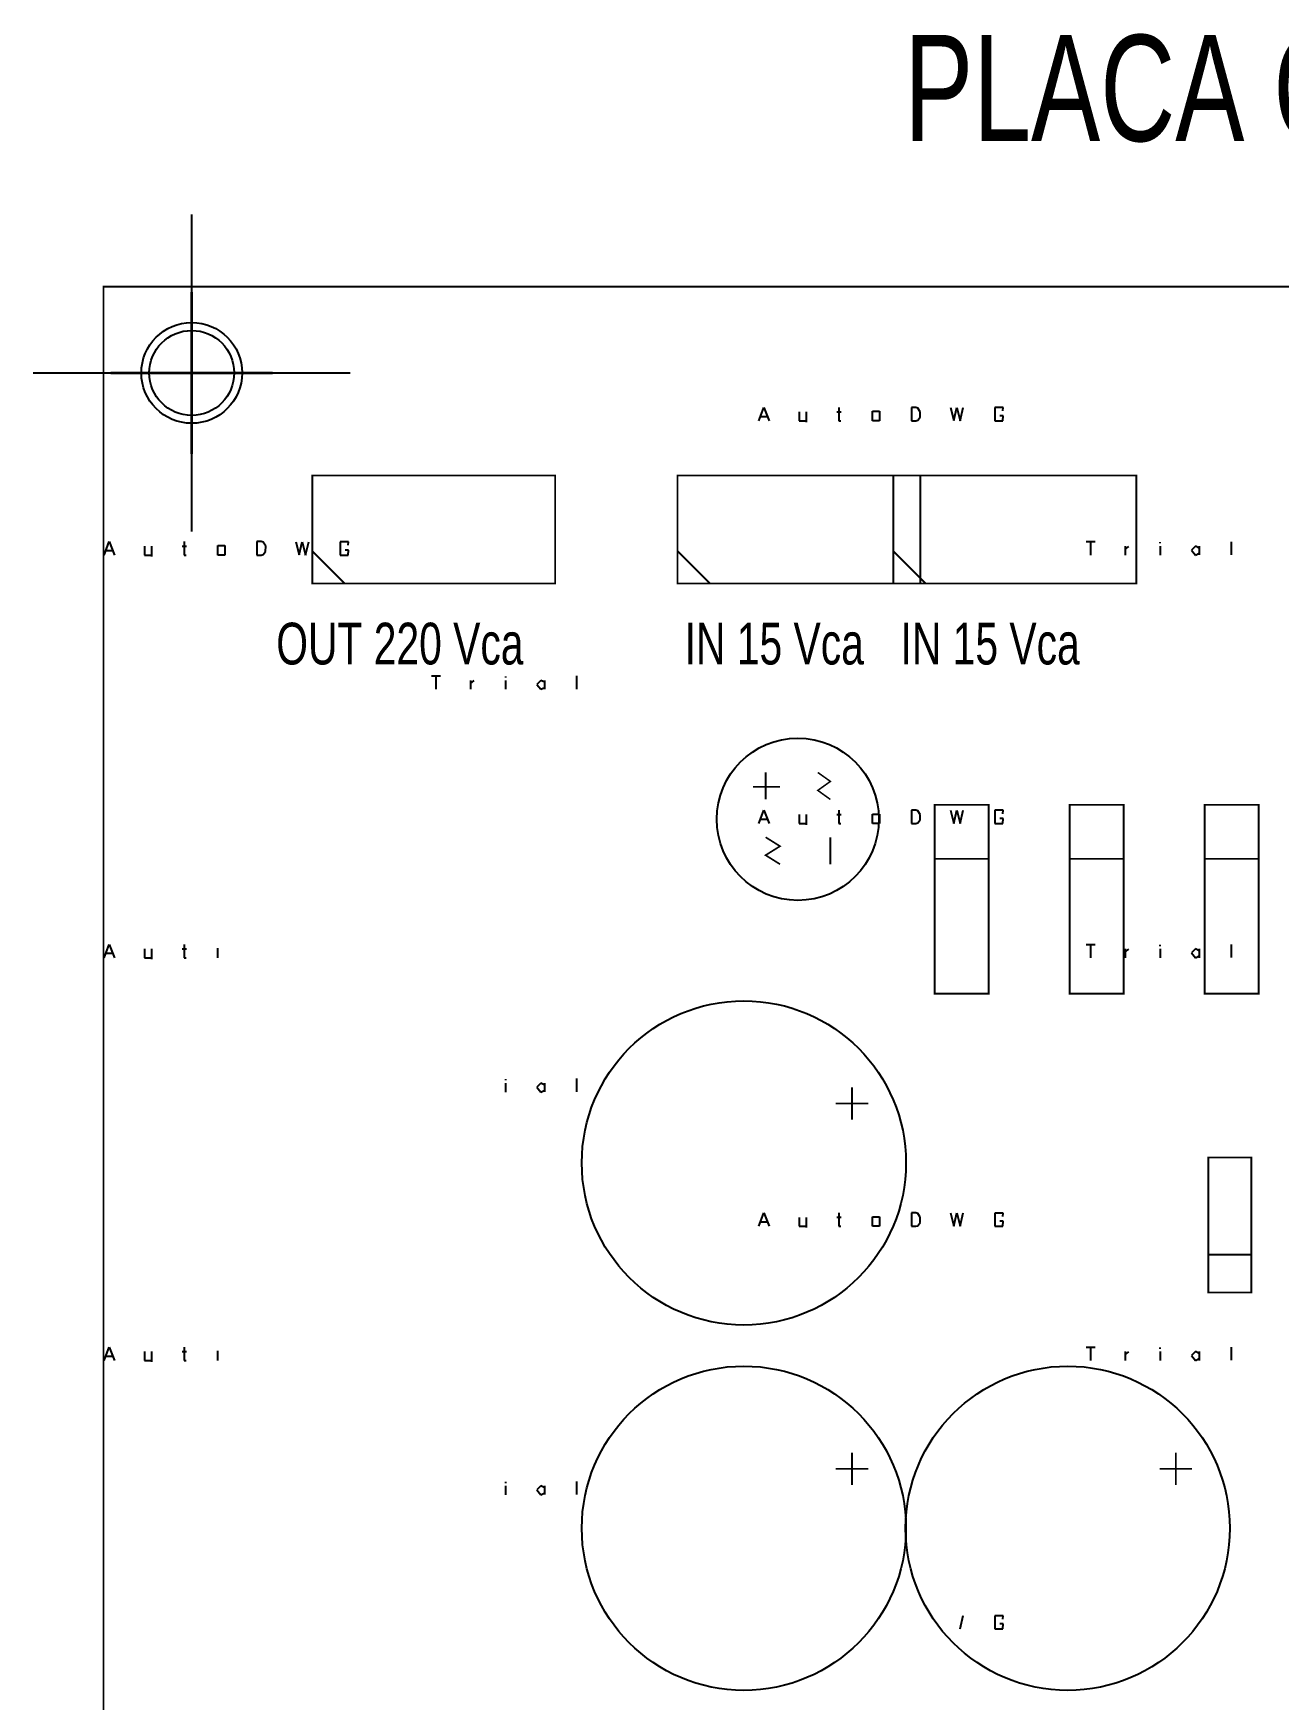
# Model space of a CAD drawing. Header units: millimetres. Extents: x 690 to 2444, y 537 to 1412.
# Drawn here: x 1619.5 to 1678.2, y 665 to 743.4 of the extents above; entities that cross this region are included whole.
import ezdxf

# ---------------------------------------------------------------- set-up
doc = ezdxf.new("R2010")
doc.units = ezdxf.units.MM
doc.linetypes.add('atContinuous2', pattern=[0])
doc.layers.add('at_Entity', color=7, linetype='Continuous')
doc.styles.add('Style1', font='arial.ttf', dxfattribs={"height": 0.2})

msp = doc.modelspace()

# ---------------------------------------------------------------- linework, layer by layer
at = {"color": 6}
for p, q in [((1627.002, 719.981), (1627.002, 734.897)), ((1619.544, 727.439), (1634.46, 727.439))]:
    msp.add_line(p, q, dxfattribs=at)
at = {"color": 28, "true_color": 0x0a0a0a}
for p, q in [((1653.707, 725.185), (1653.948, 725.818)), ((1653.948, 725.818), (1654.189, 725.185)), ((1657.467, 725.817), (1657.467, 725.185)), ((1660.9, 725.817), (1660.898, 725.185)), ((1661.107, 725.82), (1660.9, 725.817)), ((1661.201, 725.785), (1661.107, 725.82)), ((1661.312, 725.609), (1661.201, 725.785)), ((1662.738, 725.814), (1662.888, 725.194)), ((1662.888, 725.194), (1663.038, 725.811)), ((1663.038, 725.811), (1663.188, 725.186)), ((1663.188, 725.186), (1663.337, 725.814)), ((1665.206, 725.808), (1664.825, 725.808)), ((1664.825, 725.808), (1664.825, 725.185)), ((1665.202, 725.648), (1665.206, 725.808)), ((1653.795, 725.396), (1654.097, 725.396)), ((1655.603, 725.603), (1655.603, 725.185)), ((1655.603, 725.185), (1655.934, 725.185)), ((1655.934, 725.603), (1655.934, 725.122)), ((1657.375, 725.606), (1657.589, 725.606)), ((1657.467, 725.185), (1657.567, 725.185)), ((1659.061, 725.634), (1659.387, 725.634)), ((1659.061, 725.185), (1659.061, 725.634)), ((1659.387, 725.185), (1659.061, 725.185)), ((1659.387, 725.634), (1659.387, 725.185)), ((1660.898, 725.185), (1661.102, 725.185)), ((1661.102, 725.185), (1661.199, 725.211)), ((1661.199, 725.211), (1661.308, 725.357)), ((1661.308, 725.357), (1661.312, 725.609)), ((1664.825, 725.185), (1665.202, 725.185)), ((1665.206, 725.423), (1665.055, 725.423)), ((1665.202, 725.185), (1665.206, 725.423)), ((1622.88, 718.865), (1623.121, 719.497)), ((1623.121, 719.497), (1623.362, 718.865)), ((1626.64, 719.497), (1626.64, 718.865)), ((1630.073, 719.497), (1630.071, 718.865)), ((1630.28, 719.5), (1630.073, 719.497)), ((1630.374, 719.465), (1630.28, 719.5)), ((1630.485, 719.289), (1630.374, 719.465)), ((1631.911, 719.494), (1632.061, 718.873)), ((1632.061, 718.873), (1632.211, 719.49)), ((1632.211, 719.49), (1632.361, 718.866)), ((1632.361, 718.866), (1632.511, 719.494)), ((1634.38, 719.488), (1633.998, 719.488)), ((1633.998, 719.488), (1633.998, 718.865)), ((1634.375, 719.328), (1634.38, 719.488)), ((1622.969, 719.076), (1623.27, 719.076)), ((1624.776, 719.283), (1624.776, 718.865)), ((1624.776, 718.865), (1625.107, 718.865)), ((1625.107, 719.283), (1625.107, 718.802)), ((1626.549, 719.286), (1626.762, 719.286)), ((1626.64, 718.865), (1626.74, 718.865)), ((1628.235, 719.314), (1628.56, 719.314)), ((1628.235, 718.865), (1628.235, 719.314)), ((1628.56, 718.865), (1628.235, 718.865)), ((1628.56, 719.314), (1628.56, 718.865)), ((1630.071, 718.865), (1630.276, 718.865)), ((1630.276, 718.865), (1630.372, 718.891)), ((1630.372, 718.891), (1630.481, 719.037)), ((1630.481, 719.037), (1630.485, 719.289)), ((1633.998, 718.865), (1634.375, 718.865)), ((1634.38, 719.102), (1634.228, 719.102)), ((1634.375, 718.865), (1634.38, 719.102)), ((1653.707, 706.225), (1653.948, 706.857)), ((1653.795, 706.435), (1654.097, 706.435)), ((1653.948, 706.857), (1654.189, 706.225)), ((1655.603, 706.643), (1655.603, 706.225)), ((1655.603, 706.225), (1655.934, 706.225)), ((1655.934, 706.643), (1655.934, 706.162)), ((1657.375, 706.646), (1657.589, 706.646)), ((1657.467, 706.857), (1657.467, 706.225)), ((1657.467, 706.225), (1657.567, 706.225)), ((1659.061, 706.674), (1659.387, 706.674)), ((1659.061, 706.225), (1659.061, 706.674)), ((1659.387, 706.225), (1659.061, 706.225)), ((1659.387, 706.674), (1659.387, 706.225)), ((1660.9, 706.857), (1660.898, 706.225)), ((1660.898, 706.225), (1661.102, 706.225)), ((1661.107, 706.859), (1660.9, 706.857)), ((1661.102, 706.225), (1661.199, 706.251)), ((1661.201, 706.825), (1661.107, 706.859)), ((1661.199, 706.251), (1661.308, 706.397)), ((1661.312, 706.649), (1661.201, 706.825)), ((1661.308, 706.397), (1661.312, 706.649)), ((1662.738, 706.854), (1662.888, 706.233)), ((1662.888, 706.233), (1663.038, 706.85)), ((1663.038, 706.85), (1663.188, 706.226)), ((1663.188, 706.226), (1663.337, 706.854)), ((1665.206, 706.848), (1664.825, 706.848)), ((1664.825, 706.848), (1664.825, 706.225)), ((1664.825, 706.225), (1665.202, 706.225)), ((1665.206, 706.462), (1665.055, 706.462)), ((1665.202, 706.688), (1665.206, 706.848)), ((1665.202, 706.225), (1665.206, 706.462)), ((1622.88, 699.905), (1623.121, 700.537)), ((1622.969, 700.115), (1623.27, 700.115)), ((1623.121, 700.537), (1623.362, 699.905)), ((1624.776, 700.323), (1624.776, 699.905)), ((1624.776, 699.905), (1625.107, 699.905)), ((1625.107, 700.323), (1625.107, 699.842)), ((1626.549, 700.326), (1626.762, 700.326)), ((1626.64, 700.537), (1626.64, 699.905)), ((1626.64, 699.905), (1626.74, 699.905)), ((1628.235, 699.905), (1628.235, 700.354)), ((1653.707, 687.265), (1653.948, 687.897)), ((1653.795, 687.475), (1654.097, 687.475)), ((1653.948, 687.897), (1654.189, 687.265)), ((1655.603, 687.683), (1655.603, 687.265)), ((1655.603, 687.265), (1655.934, 687.265)), ((1655.934, 687.683), (1655.934, 687.202)), ((1657.375, 687.685), (1657.589, 687.685)), ((1657.467, 687.897), (1657.467, 687.265)), ((1657.467, 687.265), (1657.567, 687.265)), ((1659.061, 687.713), (1659.387, 687.713)), ((1659.061, 687.265), (1659.061, 687.713)), ((1659.387, 687.265), (1659.061, 687.265)), ((1659.387, 687.713), (1659.387, 687.265)), ((1660.9, 687.897), (1660.898, 687.265)), ((1660.898, 687.265), (1661.102, 687.265)), ((1661.107, 687.899), (1660.9, 687.897)), ((1661.102, 687.265), (1661.199, 687.29)), ((1661.201, 687.865), (1661.107, 687.899)), ((1661.199, 687.29), (1661.308, 687.437)), ((1661.312, 687.688), (1661.201, 687.865)), ((1661.308, 687.437), (1661.312, 687.688)), ((1662.738, 687.893), (1662.888, 687.273)), ((1662.888, 687.273), (1663.038, 687.89)), ((1663.038, 687.89), (1663.188, 687.266)), ((1663.188, 687.266), (1663.337, 687.893)), ((1665.206, 687.887), (1664.825, 687.887)), ((1664.825, 687.887), (1664.825, 687.265)), ((1664.825, 687.265), (1665.202, 687.265)), ((1665.206, 687.502), (1665.055, 687.502)), ((1665.202, 687.727), (1665.206, 687.887)), ((1665.202, 687.265), (1665.206, 687.502)), ((1622.88, 680.945), (1623.121, 681.577)), ((1622.969, 681.155), (1623.27, 681.155)), ((1623.121, 681.577), (1623.362, 680.945)), ((1624.776, 681.362), (1624.776, 680.945)), ((1625.107, 681.362), (1625.107, 680.882)), ((1626.549, 681.365), (1626.762, 681.365)), ((1626.64, 681.577), (1626.64, 680.945)), ((1628.235, 680.945), (1628.235, 681.393)), ((1624.776, 680.945), (1625.107, 680.945)), ((1626.64, 680.945), (1626.74, 680.945)), ((1663.188, 668.305), (1663.337, 668.933)), ((1665.206, 668.927), (1664.825, 668.927)), ((1664.825, 668.927), (1664.825, 668.304)), ((1665.206, 668.541), (1665.055, 668.541)), ((1665.202, 668.767), (1665.206, 668.927)), ((1665.202, 668.304), (1665.206, 668.541)), ((1664.825, 668.304), (1665.202, 668.304))]:
    msp.add_line(p, q, dxfattribs=at)
at = {"color": 2}
msp.add_circle((1627.002, 727.439), 2, dxfattribs=at)
at = {"layer": 'at_Entity', "color": 28, "true_color": 0x0d0d0d}
for p, q in [((1669.123, 719.497), (1669.541, 719.497)), ((1669.331, 719.497), (1669.331, 718.865)), ((1672.613, 719.418), (1672.613, 719.474)), ((1675.954, 719.495), (1675.952, 718.878)), ((1670.955, 719.282), (1670.955, 718.865)), ((1670.959, 719.142), (1671.137, 719.275)), ((1672.611, 719.285), (1672.611, 718.865)), ((1674.274, 719.282), (1674.085, 719.093)), ((1674.085, 719.093), (1674.27, 718.865)), ((1674.27, 718.865), (1674.449, 718.955)), ((1674.449, 719.194), (1674.274, 719.282)), ((1674.447, 719.285), (1674.447, 718.869)), ((1638.296, 713.177), (1638.714, 713.177)), ((1638.504, 713.177), (1638.504, 712.545)), ((1641.787, 713.098), (1641.787, 713.154)), ((1645.127, 713.175), (1645.125, 712.558)), ((1640.128, 712.962), (1640.128, 712.545)), ((1640.133, 712.822), (1640.31, 712.955)), ((1641.784, 712.965), (1641.784, 712.545)), ((1643.448, 712.962), (1643.258, 712.773)), ((1643.258, 712.773), (1643.443, 712.545)), ((1643.443, 712.545), (1643.623, 712.635)), ((1643.623, 712.874), (1643.448, 712.962)), ((1643.62, 712.965), (1643.62, 712.549)), ((1669.123, 700.537), (1669.541, 700.537)), ((1669.331, 700.537), (1669.331, 699.905)), ((1670.955, 700.322), (1670.955, 699.905)), ((1670.959, 700.182), (1671.137, 700.315)), ((1672.611, 700.324), (1672.611, 699.905)), ((1672.613, 700.457), (1672.613, 700.514)), ((1674.274, 700.322), (1674.085, 700.133)), ((1674.085, 700.133), (1674.27, 699.905)), ((1674.27, 699.905), (1674.449, 699.995)), ((1674.449, 700.233), (1674.274, 700.322)), ((1674.447, 700.324), (1674.447, 699.909)), ((1675.954, 700.535), (1675.952, 699.918)), ((1641.784, 694.004), (1641.784, 693.585)), ((1641.787, 694.137), (1641.787, 694.193)), ((1643.448, 694.002), (1643.258, 693.813)), ((1643.258, 693.813), (1643.443, 693.585)), ((1643.443, 693.585), (1643.623, 693.675)), ((1643.623, 693.913), (1643.448, 694.002)), ((1643.62, 694.004), (1643.62, 693.589)), ((1645.127, 694.214), (1645.125, 693.598)), ((1669.123, 681.577), (1669.541, 681.577)), ((1669.331, 681.577), (1669.331, 680.945)), ((1670.955, 681.362), (1670.955, 680.945)), ((1670.959, 681.222), (1671.137, 681.355)), ((1672.611, 681.364), (1672.611, 680.945)), ((1672.613, 681.497), (1672.613, 681.553)), ((1674.274, 681.362), (1674.085, 681.173)), ((1674.085, 681.173), (1674.27, 680.945)), ((1674.27, 680.945), (1674.449, 681.035)), ((1674.449, 681.273), (1674.274, 681.362)), ((1674.447, 681.364), (1674.447, 680.948)), ((1675.954, 681.574), (1675.952, 680.957)), ((1641.784, 675.044), (1641.784, 674.625)), ((1641.787, 675.177), (1641.787, 675.233)), ((1643.448, 675.042), (1643.258, 674.852)), ((1643.258, 674.852), (1643.443, 674.625)), ((1643.443, 674.625), (1643.623, 674.715)), ((1643.623, 674.953), (1643.448, 675.042)), ((1643.62, 675.044), (1643.62, 674.628)), ((1645.127, 675.254), (1645.125, 674.637))]:
    msp.add_line(p, q, dxfattribs=at)
at = {"layer": 'at_Entity', "color": 0}
for points in [[(1775.685, 731.506, 0.0897, 0.0897, 0), (1622.85, 731.506, 0.0897, 0.0897, 0), (1622.85, 605.103, 0.0897, 0.0897, 0), (1775.685, 605.103, 0.0897, 0.0897, 0), (1775.685, 731.506, 0.0897, 0.0897, 0)], [(1627.002, 723.627, 0.12, 0.12, 0), (1627.002, 731.251, 0.12, 0.12, 0)], [(1623.189, 727.439, 0.12, 0.12, 0), (1630.814, 727.439, 0.12, 0.12, 0)], [(1644.115, 722.61, 0.0897, 0.0897, 0), (1632.678, 722.61, 0.0897, 0.0897, 0), (1632.678, 717.527, 0.0897, 0.0897, 0), (1644.115, 717.527, 0.0897, 0.0897, 0), (1644.115, 722.61, 0.0897, 0.0897, 0)], [(1661.313, 722.61, 0.0897, 0.0897, 0), (1649.876, 722.61, 0.0897, 0.0897, 0), (1649.876, 717.527, 0.0897, 0.0897, 0), (1661.313, 717.527, 0.0897, 0.0897, 0), (1661.313, 722.61, 0.0897, 0.0897, 0)], [(1671.48, 722.61, 0.0897, 0.0897, 0), (1660.043, 722.61, 0.0897, 0.0897, 0), (1660.043, 717.527, 0.0897, 0.0897, 0), (1671.48, 717.527, 0.0897, 0.0897, 0), (1671.48, 722.61, 0.0897, 0.0897, 0)], [(1634.203, 717.527, 0.0897, 0.0897, 0), (1632.678, 719.052, 0.0897, 0.0897, 0)], [(1651.401, 717.527, 0.0897, 0.0897, 0), (1649.876, 719.052, 0.0897, 0.0897, 0)], [(1661.567, 717.527, 0.0897, 0.0897, 0), (1660.043, 719.052, 0.0897, 0.0897, 0)], [(1654.027, 707.36, 0.0897, 0.0897, 0), (1654.027, 708.631, 0.0897, 0.0897, 0)], [(1657.077, 707.36, 0.0729, 0.0729, 0), (1656.484, 707.784, 0.0729, 0.0729, 0), (1657.077, 708.208, 0.0729, 0.0729, 0), (1656.484, 708.631, 0.0729, 0.0729, 0)], [(1653.434, 707.953, 0.0897, 0.0897, 0), (1654.705, 707.953, 0.0897, 0.0897, 0)], [(1664.533, 707.106, 0.0897, 0.0897, 0), (1661.991, 707.106, 0.0897, 0.0897, 0), (1661.991, 698.211, 0.0897, 0.0897, 0), (1664.533, 698.211, 0.0897, 0.0897, 0), (1664.533, 707.106, 0.0897, 0.0897, 0)], [(1670.887, 707.106, 0.0897, 0.0897, 0), (1668.345, 707.106, 0.0897, 0.0897, 0), (1668.345, 698.211, 0.0897, 0.0897, 0), (1670.887, 698.211, 0.0897, 0.0897, 0), (1670.887, 707.106, 0.0897, 0.0897, 0)], [(1677.241, 707.106, 0.0897, 0.0897, 0), (1674.699, 707.106, 0.0897, 0.0897, 0), (1674.699, 698.211, 0.0897, 0.0897, 0), (1677.241, 698.211, 0.0897, 0.0897, 0), (1677.241, 707.106, 0.0897, 0.0897, 0)], [(1654.705, 704.31, 0.0799, 0.0799, 0), (1654.027, 704.734, 0.0799, 0.0799, 0), (1654.705, 705.158, 0.0799, 0.0799, 0), (1654.027, 705.581, 0.0799, 0.0799, 0)], [(1657.077, 704.31, 0.0897, 0.0897, 0), (1657.077, 705.581, 0.0897, 0.0897, 0)], [(1664.533, 704.565, 0.0897, 0.0897, 0), (1661.991, 704.565, 0.0897, 0.0897, 0)], [(1670.887, 704.565, 0.0897, 0.0897, 0), (1668.345, 704.565, 0.0897, 0.0897, 0)], [(1677.241, 704.565, 0.0897, 0.0897, 0), (1674.699, 704.565, 0.0897, 0.0897, 0)], [(1658.094, 693.805, 0.0897, 0.0897, 0), (1658.094, 692.28, 0.0897, 0.0897, 0)], [(1657.331, 693.043, 0.0897, 0.0897, 0), (1658.856, 693.043, 0.0897, 0.0897, 0)], [(1676.902, 690.501, 0.0897, 0.0897, 0), (1674.869, 690.501, 0.0897, 0.0897, 0), (1674.869, 684.147, 0.0897, 0.0897, 0), (1676.902, 684.147, 0.0897, 0.0897, 0), (1676.902, 690.501, 0.0897, 0.0897, 0)], [(1674.869, 685.926, 0.0897, 0.0897, 0), (1676.902, 685.926, 0.0897, 0.0897, 0)], [(1658.094, 676.607, 0.0897, 0.0897, 0), (1658.094, 675.082, 0.0897, 0.0897, 0)], [(1673.344, 676.607, 0.0897, 0.0897, 0), (1673.344, 675.082, 0.0897, 0.0897, 0)], [(1657.331, 675.845, 0.0897, 0.0897, 0), (1658.856, 675.845, 0.0897, 0.0897, 0)], [(1672.581, 675.845, 0.0897, 0.0897, 0), (1674.106, 675.845, 0.0897, 0.0897, 0)]]:
    msp.add_lwpolyline(points, format="xyseb", dxfattribs=at)
at = {"layer": 'at_Entity', "color": 0, "linetype": 'atContinuous2'}
for centre, radius in [((1627.002, 727.439), 2.372), ((1655.546, 706.425), 3.818), ((1653.004, 690.245), 7.632), ((1653.004, 673.047), 7.632), ((1668.253, 673.047), 7.632)]:
    msp.add_circle(centre, radius, dxfattribs=at)

# ---------------------------------------------------------------- texts
at = {"color": 2, "style": 'Style1', "width": 0.7}
for s, height, p in [('PLACA CONTROL INDICADOR  N', 5, (1660.543, 738.354)), ('OUT 220 Vca', 1.96531, (1630.984, 713.714)), ('IN 15 Vca', 1.9653, (1650.215, 713.714)), ('IN 15 Vca', 1.9653, (1660.381, 713.714))]:
    msp.add_text(s, height=height, rotation=0.00055, dxfattribs=at).set_placement(p)

doc.saveas('drawing.dxf')
